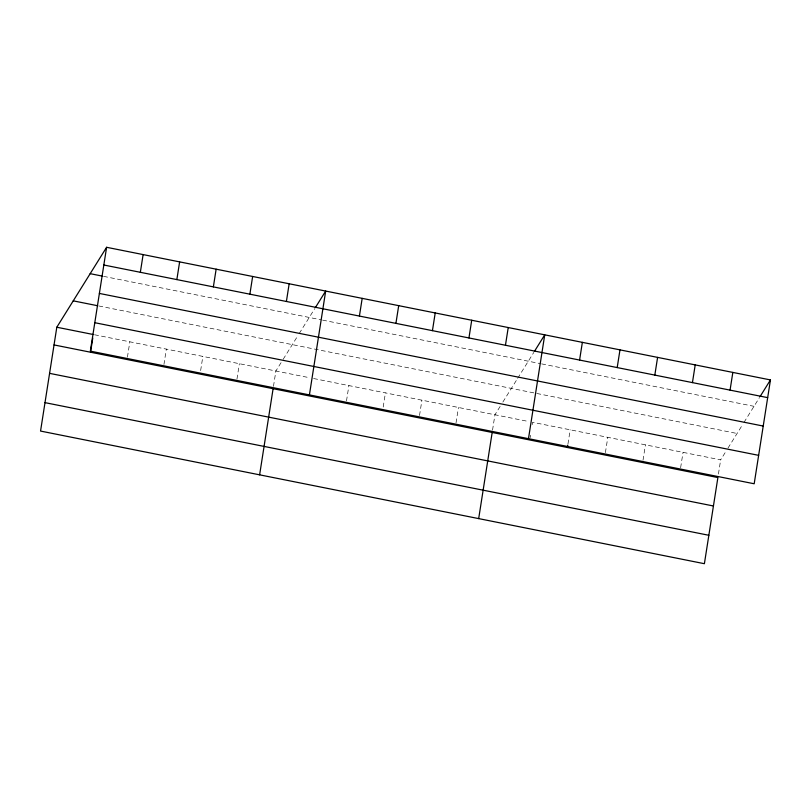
<?xml version="1.0" encoding="UTF-8"?>
<svg xmlns="http://www.w3.org/2000/svg" width="811" height="811" viewBox="0 0 811 811"><rect width="100%" height="100%" fill="white"/><g stroke="black" fill="none" stroke-linecap="round" stroke-linejoin="round"><path stroke-width="0.61" stroke-dasharray="4.05 3.04" d="M127.428 357.164L129.831 341.816M163.944 364.453L166.346 349.115M200.641 370.566L202.851 356.404M236.964 379.041L239.367 363.703M273.479 386.34L275.882 370.992L281.356 362.203M346.5 400.928L348.902 385.59M383.197 407.041L385.418 392.879M419.52 415.516L421.923 400.178M456.035 422.815L458.438 407.477M492.541 430.114L494.943 414.766L500.428 405.976M530.161 437.626L530.536 435.264M532.198 424.64L532.563 422.288L720.655 459.867L726.129 451.068M567.964 443.962L570.184 429.8M605.401 452.66L607.804 437.311M643.022 460.172L645.424 444.833M680.632 467.694L683.034 452.345M718.434 474.029L720.655 459.867M283.181 359.273L297.951 335.561M299.208 333.544L314.719 308.656M502.861 402.063L517.023 379.335M517.651 378.321L533.79 352.42M727.954 448.138L742.734 424.427M743.981 422.419L759.491 397.522M103.565 276.348L321.409 319.879M322.626 320.122L540.45 363.642M541.657 363.886L754.017 406.311M98.8 305.96L737.087 433.49M94.542 334.761L309.954 377.804M313.604 378.534L528.924 421.558"/><path stroke-width="1.22" d="M106.606 247.294L90.345 351.133L754.189 483.772L770.45 379.933L106.606 247.294L56.811 327.228L40.55 431.067L704.394 563.706L717.887 477.567L54.043 344.928M90.548 352.227L92.768 338.065M140.344 272.293L143.121 254.593M176.859 279.592L179.626 261.892M213.364 286.891L216.142 269.181M249.879 294.18L252.647 276.48M286.395 301.479L289.162 283.769M259.621 474.83L273.104 388.702M309.417 394.906L325.677 291.068L315.327 307.673M359.415 316.067L362.182 298.367M395.92 323.366L398.698 305.656M432.435 330.655L435.213 312.955M468.951 337.954L471.718 320.244M505.456 345.243L508.233 327.543M478.683 518.604L492.176 432.466M528.478 438.68L544.739 334.842L534.398 351.447M579.591 360.054L582.359 342.354M567.416 447.5L567.781 445.138M617.201 367.576L619.979 349.876M654.822 375.087L657.599 357.387M692.442 382.61L695.209 364.899M730.062 390.121L732.83 372.421M760.1 396.538L770.45 379.933M103.838 265.004L767.682 397.643M90.173 273.672L102.348 276.105M99.378 293.43L763.222 426.059M73.243 300.851L97.584 305.717M94.796 322.707L758.64 455.346M56.811 327.228L93.326 334.517M49.583 373.354L713.427 505.993M45 402.641L708.844 535.28"/></g></svg>
